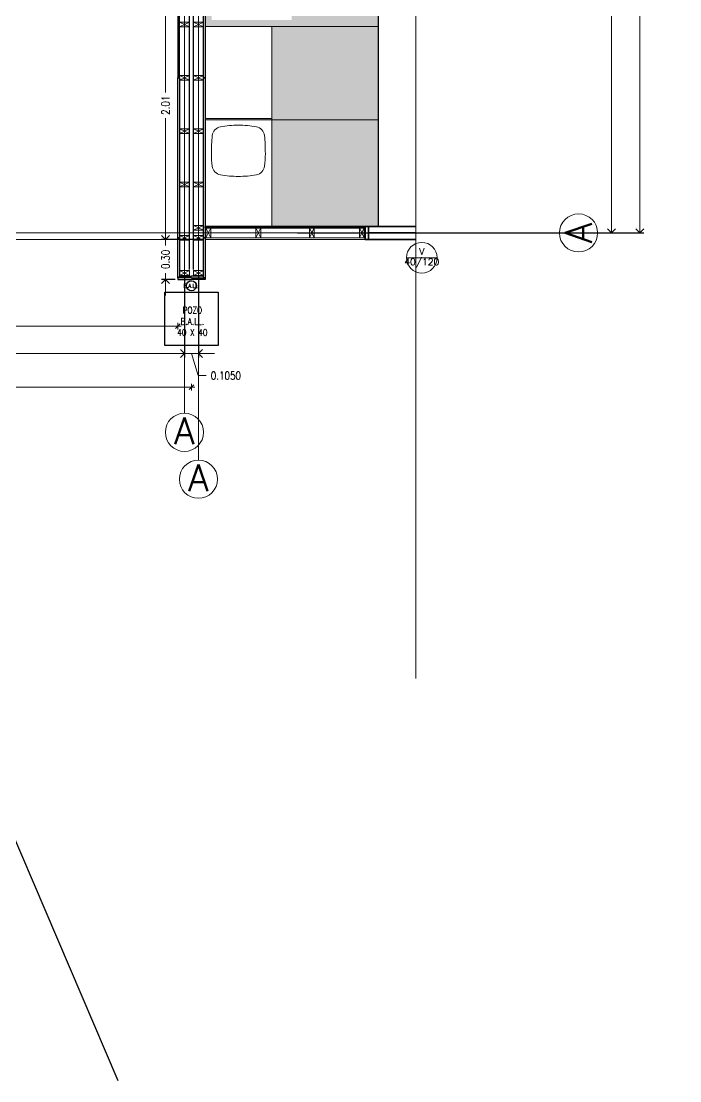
# Model space of a CAD drawing. Header units: metres. Extents: x -2 to 612, y -64 to 156.
# Drawn here: x 393.16 to 398.1, y 16.94 to 24.89 of the extents above; entities that cross this region are included whole.
import ezdxf
from ezdxf import colors
from ezdxf.entities.mleader import LeaderData, LeaderLine
from ezdxf.enums import TextEntityAlignment as Align
from ezdxf.math import Vec2, Vec3

# ---------------------------------------------------------------- set-up
doc = ezdxf.new("R2010")
doc.units = ezdxf.units.M
doc.header["$LTSCALE"] = 5
doc.header["$MEASUREMENT"] = 0
doc.layers.get('0').update_dxf_attribs({"color": 30})
doc.layers.get('DEFPOINTS').update_dxf_attribs({"color": 210})
doc.layers.add('_AUX', color=210, linetype='Continuous', lineweight=18, plot=False)
for name, color, linetype, lineweight in [('A-ANNO-DIMS', 3, 'Continuous', 18), ('A-ANNO-SYMB', 3, 'Continuous', 18), ('A-ANNO-TEXT', 3, 'Continuous', 18), ('A-DETL-MBND', 3, 'Continuous', 18), ('A-DETL-MCUT', 4, 'Continuous', 25), ('A-DOOR-SYMB', 3, 'Continuous', 18), ('A-ELEV-IDEN', 3, 'Continuous', 18), ('A-ELEV-MBE1', 7, 'Continuous', 35), ('A-ELEV-MBE2', 4, 'Continuous', 25), ('A-FLOR-PATT', 8, 'Continuous', 18), ('A-FURN', 8, 'Continuous', 18), ('A-SECT-MCUT', 7, 'Continuous', 35), ('A-WALL-PATT', 8, 'Continuous', 18), ('A-WALL-STUD', 3, 'Continuous', 18)]:
    doc.layers.add(name, color=color, linetype=linetype, lineweight=lineweight)
doc.styles.add('E-ROMANS', font='romans.shx', dxfattribs={"width": 0.8})
doc.styles.get("Standard").update_dxf_attribs({"font": 'arial.ttf'})
doc.dimstyles.new('E-0050_ARW_12', dxfattribs={"dimscale": 0.001, "dimtxt": 60, "dimasz": 60, "dimexe": 30, "dimexo": 20, "dimgap": 30, "dimtad": 0, "dimzin": 0, "dimdsep": 46, "dimtxsty": 'E-ROMANS', "dimblk": 'OPEN90', "dimcen": 30, "dimclrd": 256, "dimclre": 256, "dimclrt": 256, "dimadec": 0, "dimazin": 0, "dimtfac": 1, "dimtmove": 1, "dimatfit": 3, "dimldrblk": 'OPEN90', "dimfxl": 1, "dimtfill": 1, "dimtolj": 1, "dimtzin": 0, "dimlwd": -1, "dimarcsym": 0})

# ---------------------------------------------------------------- blocks, each defined once
blk = doc.blocks.new('ARCH TICK 2')
for p, q in [((-1, 0), (0.5, 0)), ((0, 0.5), (0, -0.5))]:
    blk.add_line(p, q)
at = {"color": 0, "linetype": 'ByBlock'}
blk.add_line((-0.35, -0.35), (0.35, 0.35), dxfattribs=at)
at = {"color": 0, "linetype": 'ByBlock', "const_width": 0.106}
blk.add_lwpolyline([(-0.35, -0.35), (0.35, 0.35)], dxfattribs=at)
blk = doc.blocks.new('*D830')
at = {"layer": 'A-ANNO-DIMS', "transparency": 16777216}
blk.add_line((388.1867, 22.1413), (394.3857, 22.1413), dxfattribs=at)
at = {"layer": 'DEFPOINTS', "color": 0, "transparency": 16777216}
for p in [(388.1367, 22.9615), (394.4357, 22.9735), (394.4357, 22.1413)]:
    blk.add_point(p, dxfattribs=at)
at = {"layer": 'A-ANNO-DIMS', "transparency": 16777216, "xscale": 0.05, "yscale": 0.05, "zscale": 0.05, "rotation": 180}
blk.add_blockref('ARCH TICK 2', (388.1367, 22.1413), dxfattribs=at)
at = {"layer": 'A-ANNO-DIMS', "transparency": 16777216, "xscale": 0.05, "yscale": 0.05, "zscale": 0.05}
blk.add_blockref('ARCH TICK 2', (394.4357, 22.1413), dxfattribs=at)
at = {"layer": 'A-ANNO-DIMS', "transparency": 16777216, "insert": (391.2862, 22.0879), "char_height": 0.065, "attachment_point": 5, "style": 'E-ROMANS'}
blk.add_mtext('\\A1;6.30', dxfattribs=at)
blk = doc.blocks.new('_Open90')
at = {"color": 0, "linetype": 'ByBlock', "lineweight": -2}
for p, q in [((-0.5, 0.5), (0, 0)), ((0, 0), (-1, 0)), ((0, 0), (-0.5, -0.5))]:
    blk.add_line(p, q, dxfattribs=at)
blk = doc.blocks.new('*D831')
at = {"layer": 'A-ANNO-DIMS', "transparency": 16777216}
blk.add_line((391.3837, 22.6004), (394.2837, 22.6004), dxfattribs=at)
at = {"layer": 'DEFPOINTS', "color": 0, "transparency": 16777216}
for p in [(391.3337, 23.3605), (394.3337, 23.3605), (394.3337, 22.6004)]:
    blk.add_point(p, dxfattribs=at)
at = {"layer": 'A-ANNO-DIMS', "transparency": 16777216, "xscale": 0.05, "yscale": 0.05, "zscale": 0.05, "rotation": 180}
blk.add_blockref('ARCH TICK 2', (391.3337, 22.6004), dxfattribs=at)
at = {"layer": 'A-ANNO-DIMS', "transparency": 16777216, "xscale": 0.05, "yscale": 0.05, "zscale": 0.05}
blk.add_blockref('ARCH TICK 2', (394.3337, 22.6004), dxfattribs=at)
at = {"layer": 'A-ANNO-DIMS', "transparency": 16777216, "insert": (392.8337, 22.547), "char_height": 0.065, "attachment_point": 5, "style": 'E-ROMANS'}
blk.add_mtext('\\A1;3.00', dxfattribs=at)
blk = doc.blocks.new('*D809')
at = {"layer": 'A-ANNO-DIMS', "lineweight": -2, "transparency": 16777216}
for p, q in [((394.3832, 22.9785), (394.3832, 22.3638)), ((394.4882, 22.9785), (394.4882, 22.3638))]:
    blk.add_line(p, q, dxfattribs=at)
at = {"layer": 'A-ANNO-DIMS', "transparency": 16777216}
for p, q in [((394.3232, 22.3938), (394.2632, 22.3938)), ((394.3832, 22.3938), (394.4882, 22.3938)), ((394.3832, 22.3938), (394.4882, 22.3938)), ((394.4357, 22.3938), (394.4852, 22.2288)), ((394.5482, 22.3938), (394.6082, 22.3938)), ((394.4852, 22.2288), (394.5452, 22.2288))]:
    blk.add_line(p, q, dxfattribs=at)
at = {"layer": 'DEFPOINTS', "color": 0, "transparency": 16777216}
for p in [(394.3832, 22.9985), (394.4882, 22.9985), (394.4882, 22.3938)]:
    blk.add_point(p, dxfattribs=at)
at = {"layer": 'A-ANNO-DIMS', "transparency": 16777216, "xscale": 0.06, "yscale": 0.06, "zscale": 0.06}
blk.add_blockref('_Open90', (394.3832, 22.3938), dxfattribs=at)
at = {"layer": 'A-ANNO-DIMS', "transparency": 16777216, "xscale": 0.06, "yscale": 0.06, "zscale": 0.06, "rotation": 180}
blk.add_blockref('_Open90', (394.4882, 22.3938), dxfattribs=at)
at = {"layer": 'A-ANNO-DIMS', "transparency": 16777216, "insert": (394.694, 22.2288), "char_height": 0.06, "attachment_point": 5, "style": 'E-ROMANS', "bg_fill": 3, "box_fill_scale": 1.25, "bg_fill_color": 256, "bg_fill_true_color": 13158600, "bg_fill_transparency": 0}
blk.add_mtext('\\A1;0.1050', dxfattribs=at)
blk = doc.blocks.new('*D812')
at = {"layer": 'A-ANNO-DIMS', "lineweight": -2, "transparency": 16777216}
for p, q in [((391.2862, 23.2665), (391.2862, 22.3638)), ((394.3832, 22.9785), (394.3832, 22.3638))]:
    blk.add_line(p, q, dxfattribs=at)
at = {"layer": 'A-ANNO-DIMS', "transparency": 16777216}
for p, q in [((391.3462, 22.3938), (392.6858, 22.3938)), ((394.3232, 22.3938), (392.9835, 22.3938))]:
    blk.add_line(p, q, dxfattribs=at)
at = {"layer": 'DEFPOINTS', "color": 0, "transparency": 16777216}
for p in [(391.2862, 23.2865), (394.3832, 22.9985), (394.3832, 22.3938)]:
    blk.add_point(p, dxfattribs=at)
at = {"layer": 'A-ANNO-DIMS', "transparency": 16777216, "xscale": 0.06, "yscale": 0.06, "zscale": 0.06, "rotation": 180}
blk.add_blockref('_Open90', (391.2862, 22.3938), dxfattribs=at)
at = {"layer": 'A-ANNO-DIMS', "transparency": 16777216, "xscale": 0.06, "yscale": 0.06, "zscale": 0.06}
blk.add_blockref('_Open90', (394.3832, 22.3938), dxfattribs=at)
at = {"layer": 'A-ANNO-DIMS', "transparency": 16777216, "insert": (392.8347, 22.3938), "char_height": 0.06, "attachment_point": 5, "style": 'E-ROMANS', "bg_fill": 3, "box_fill_scale": 1.25, "bg_fill_color": 256, "bg_fill_true_color": 13158600, "bg_fill_transparency": 0}
blk.add_mtext('\\A1;3.0970', dxfattribs=at)
blk = doc.blocks.new('*D1459')
at = {"layer": 'A-ANNO-DIMS', "lineweight": -2, "transparency": 16777216}
for p, q in [((396.2807, 27.202), (397.6162, 27.202)), ((395.2313, 23.299), (397.6162, 23.299))]:
    blk.add_line(p, q, dxfattribs=at)
at = {"layer": 'A-ANNO-DIMS', "transparency": 16777216}
for p, q in [((397.5862, 27.142), (397.5862, 25.3537)), ((397.5862, 23.359), (397.5862, 25.1474))]:
    blk.add_line(p, q, dxfattribs=at)
at = {"layer": 'DEFPOINTS', "color": 0, "transparency": 16777216}
for p in [(396.2607, 27.202), (395.2113, 23.299), (397.5862, 23.299)]:
    blk.add_point(p, dxfattribs=at)
at = {"layer": 'A-ANNO-DIMS', "transparency": 16777216, "xscale": 0.06, "yscale": 0.06, "zscale": 0.06}
for p, rotation in [((397.5862, 27.202), 90), ((397.5862, 23.299), 270)]:
    blk.add_blockref('_Open90', p, dxfattribs=dict(at, rotation=rotation))
at = {"layer": 'A-ANNO-DIMS', "transparency": 16777216, "insert": (397.5862, 25.2505), "char_height": 0.06, "attachment_point": 5, "rotation": 90, "style": 'E-ROMANS', "bg_fill": 3, "box_fill_scale": 1.25, "bg_fill_color": 256, "bg_fill_true_color": 13158600, "bg_fill_transparency": 0}
blk.add_mtext('\\A1;3.90', dxfattribs=at)
blk = doc.blocks.new('*D1460')
at = {"layer": 'A-ANNO-DIMS', "lineweight": -2, "transparency": 16777216}
for p, q in [((395.2312, 30.201), (397.8266, 30.201)), ((396.2807, 23.299), (397.8266, 23.299))]:
    blk.add_line(p, q, dxfattribs=at)
at = {"layer": 'A-ANNO-DIMS', "transparency": 16777216}
for p, q in [((397.7966, 30.141), (397.7966, 26.852)), ((397.7966, 23.359), (397.7966, 26.648))]:
    blk.add_line(p, q, dxfattribs=at)
at = {"layer": 'DEFPOINTS', "color": 0, "transparency": 16777216}
for p in [(395.2112, 30.201), (396.2607, 23.299), (397.7966, 23.299)]:
    blk.add_point(p, dxfattribs=at)
at = {"layer": 'A-ANNO-DIMS', "transparency": 16777216, "xscale": 0.06, "yscale": 0.06, "zscale": 0.06}
for p, rotation in [((397.7966, 30.201), 90), ((397.7966, 23.299), 270)]:
    blk.add_blockref('_Open90', p, dxfattribs=dict(at, rotation=rotation))
at = {"layer": 'A-ANNO-DIMS', "transparency": 16777216, "insert": (397.7966, 26.75), "char_height": 0.06, "attachment_point": 5, "rotation": 90, "style": 'E-ROMANS', "bg_fill": 3, "box_fill_scale": 1.25, "bg_fill_color": 256, "bg_fill_true_color": 13158600, "bg_fill_transparency": 0}
blk.add_mtext('\\A1;6.90', dxfattribs=at)
blk = doc.blocks.new('*D1402')
at = {"layer": 'A-ANNO-DIMS', "transparency": 16777216}
for p, q in [((394.2416, 23.3105), (394.2416, 23.3705)), ((394.2416, 23.2505), (394.2416, 23.2037)), ((394.2416, 22.9505), (394.2416, 22.9974)), ((394.2416, 22.8905), (394.2416, 22.8305))]:
    blk.add_line(p, q, dxfattribs=at)
at = {"layer": 'A-ANNO-DIMS', "lineweight": -2, "transparency": 16777216}
for p, q in [((394.5177, 23.2505), (394.2116, 23.2505)), ((394.3137, 22.9505), (394.2116, 22.9505))]:
    blk.add_line(p, q, dxfattribs=at)
at = {"layer": 'DEFPOINTS', "color": 0, "transparency": 16777216}
for p in [(394.2416, 23.2505), (394.5377, 23.2505), (394.3337, 22.9505)]:
    blk.add_point(p, dxfattribs=at)
at = {"layer": 'A-ANNO-DIMS', "transparency": 16777216, "xscale": 0.06, "yscale": 0.06, "zscale": 0.06}
for p, rotation in [((394.2416, 23.2505), 270), ((394.2416, 22.9505), 90)]:
    blk.add_blockref('_Open90', p, dxfattribs=dict(at, rotation=rotation))
at = {"layer": 'A-ANNO-DIMS', "transparency": 16777216, "insert": (394.2416, 23.1005), "char_height": 0.06, "attachment_point": 5, "rotation": 90, "style": 'E-ROMANS', "bg_fill": 3, "box_fill_scale": 1.25, "bg_fill_color": 256, "bg_fill_true_color": 13158600, "bg_fill_transparency": 0}
blk.add_mtext('\\A1;0.30', dxfattribs=at)
blk = doc.blocks.new('*D1403')
at = {"layer": 'A-ANNO-DIMS', "lineweight": -2, "transparency": 16777216}
for p, q in [((394.3137, 25.2615), (394.2116, 25.2615)), ((394.5177, 23.2505), (394.2116, 23.2505))]:
    blk.add_line(p, q, dxfattribs=at)
at = {"layer": 'A-ANNO-DIMS', "transparency": 16777216}
for p, q in [((394.2416, 25.2015), (394.2416, 24.3523)), ((394.2416, 23.3105), (394.2416, 24.1597))]:
    blk.add_line(p, q, dxfattribs=at)
at = {"layer": 'DEFPOINTS', "color": 0, "transparency": 16777216}
for p in [(394.2416, 25.2615), (394.3337, 25.2615), (394.5377, 23.2505)]:
    blk.add_point(p, dxfattribs=at)
at = {"layer": 'A-ANNO-DIMS', "transparency": 16777216, "xscale": 0.06, "yscale": 0.06, "zscale": 0.06}
for p, rotation in [((394.2416, 25.2615), 90), ((394.2416, 23.2505), 270)]:
    blk.add_blockref('_Open90', p, dxfattribs=dict(at, rotation=rotation))
at = {"layer": 'A-ANNO-DIMS', "transparency": 16777216, "insert": (394.2416, 24.256), "char_height": 0.06, "attachment_point": 5, "rotation": 90, "style": 'E-ROMANS', "bg_fill": 3, "box_fill_scale": 1.25, "bg_fill_color": 256, "bg_fill_true_color": 13158600, "bg_fill_transparency": 0}
blk.add_mtext('\\A1;2.01', dxfattribs=at)
blk = doc.blocks.new('ytui')
for p, q in [((-240.4633, 148.8861), (-240.4633, 150.1861)), ((-240.4633, 150.1861), (-239.7633, 150.1861)), ((-239.7633, 148.8861), (-239.7633, 150.1861)), ((-239.7633, 148.8861), (-240.4633, 148.8861))]:
    blk.add_line(p, q)
blk = doc.blocks.new('IO')
for p, q in [((-242.3043, 128.3342), (-242.3043, 129.1342)), ((-241.5043, 129.1342), (-242.3043, 129.1342)), ((-241.5043, 128.3342), (-241.5043, 129.1342))]:
    blk.add_line(p, q)

msp = doc.modelspace()

# ---------------------------------------------------------------- linework, layer by layer
at = {"layer": 'A-ANNO-SYMB'}
msp.add_line((397.19515, 23.29904), (386.4403, 23.29904), dxfattribs=at)
for centre in [(394.38316, 21.80391), (394.4882, 21.45232)]:
    msp.add_circle(centre, 0.14303, dxfattribs=at)
at = {"layer": 'A-DETL-MBND'}
msp.add_lwpolyline([(395.7377, 23.26153), (395.7377, 23.25053), (394.5377, 23.25053), (394.5377, 23.26153)], close=True, dxfattribs=at)
at = {"layer": 'A-DETL-MCUT'}
for points in [[(394.34565, 24.46154), (394.34565, 25.66154), (394.33365, 25.66154), (394.33365, 24.46154)], [(394.5257, 24.46153), (394.5257, 25.66153), (394.5377, 25.66153), (394.5377, 24.46153)], [(394.33365, 23.26154), (394.33365, 24.46154), (394.34565, 24.46154), (394.34566, 23.26154)], [(394.5257, 23.26153), (394.5257, 24.46153), (394.5377, 24.46153), (394.5377, 23.26153)], [(394.33365, 22.96153), (394.33365, 23.26153), (394.34566, 23.26153), (394.34565, 22.96153)], [(394.5257, 22.96153), (394.5257, 23.26153), (394.5377, 23.26153), (394.5377, 22.96153)]]:
    msp.add_lwpolyline(points, close=True, dxfattribs=at)
for points in [[(394.43568, 22.96153), (394.33365, 22.96153), (394.33365, 22.95053), (394.43568, 22.95053)], [(394.43568, 22.96154), (394.34565, 22.96154), (394.34565, 22.97354), (394.43568, 22.97354)], [(394.43568, 22.96153), (394.5377, 22.96153), (394.5377, 22.95053), (394.43568, 22.95053)], [(394.4357, 22.96153), (394.5257, 22.96153), (394.5257, 22.97353), (394.4357, 22.97353)]]:
    msp.add_lwpolyline(points, dxfattribs=at)
at = {"layer": 'A-DOOR-SYMB'}
msp.add_lwpolyline([(396.0477, 23.11297), (396.2777, 23.11297)], dxfattribs=at)
msp.add_circle((396.1627, 23.11297), 0.115, dxfattribs=at)
at = {"layer": 'A-ELEV-MBE1'}
for p, q in [((395.73769, 23.34654), (396.11798, 23.34654)), ((395.7377, 23.25053), (396.11798, 23.25053))]:
    msp.add_line(p, q, dxfattribs=at)
at = {"layer": 'A-ELEV-MBE1', "linetype": 'Continuous'}
msp.add_line((395.7627, 23.29903), (396.11798, 23.29903), dxfattribs=at)
at = {"layer": 'A-ELEV-MBE1'}
msp.add_lwpolyline([(395.73769, 23.34654), (395.76269, 23.34654), (395.7627, 23.25053), (395.7377, 23.25053)], close=True, dxfattribs=at)
at = {"layer": 'A-ELEV-MBE2'}
for p, q in [((394.42066, 23.02354), (394.42065, 30.39955)), ((394.4507, 23.02353), (394.45069, 30.39955))]:
    msp.add_line(p, q, dxfattribs=at)
at = {"layer": 'A-ELEV-MBE2', "ltscale": 0.05}
msp.add_lwpolyline([(394.23568, 22.85532), (394.63568, 22.85532), (394.63568, 22.45532), (394.23568, 22.45532)], close=True, dxfattribs=at)
msp.add_circle((394.43568, 22.90303), 0.0375, dxfattribs=at)
at = {"layer": 'A-FURN'}
msp.add_line((395.0377, 24.14654), (395.03769, 23.34654), dxfattribs=at)
at = {"layer": 'A-FURN', "linetype": 'Continuous'}
msp.add_line((395.64541, 23.31165), (395.64541, 23.31165), dxfattribs=at)
at = {"layer": 'A-FURN'}
for centre, radius, start, end in [((394.66607, 24.02049), 0.075, 100.381239, 172.769996), ((394.66607, 24.02049), 0.075, 100.381239, 172.769996), ((394.7877, 23.35654), 0.75, 90, 100.381239), ((394.7877, 23.35654), 0.75, 90, 100.381239), ((394.7877, 23.35654), 0.75, 79.618761, 90), ((394.7877, 23.35654), 0.75, 79.618761, 90), ((394.90933, 24.02049), 0.075, 7.230004, 79.618761), ((394.90933, 24.02049), 0.075, 7.230004, 79.618761), ((396.14759, 23.89357), 1.56189, 174.991656, 180.001297), ((396.14759, 23.89357), 1.56189, 174.991656, 180.001297), ((393.42781, 23.89357), 1.56189, 359.998703, 5.008344), ((393.42781, 23.89357), 1.56189, 359.998703, 5.008344), ((395.3357, 23.89354), 0.75, 180, 187.230004), ((395.3357, 23.89354), 0.75, 180, 187.230004), ((394.2397, 23.89354), 0.75, 352.769996, 0), ((394.2397, 23.89354), 0.75, 352.769996, 0), ((394.66607, 23.80858), 0.075, 187.230004, 259.618761), ((394.66607, 23.80858), 0.075, 187.230004, 259.618761), ((394.90933, 23.80858), 0.075, 280.381239, 352.769996), ((394.90933, 23.80858), 0.075, 280.381239, 352.769996), ((394.7877, 24.47254), 0.75, 259.618761, 270), ((394.7877, 24.47254), 0.75, 259.618761, 270), ((394.7877, 24.47254), 0.75, 270, 280.381239), ((394.7877, 24.47254), 0.75, 270, 280.381239)]:
    msp.add_arc(centre, radius, start, end, dxfattribs=at)
at = {"layer": 'A-SECT-MCUT'}
msp.add_lwpolyline([(394.53769, 23.34654), (395.73769, 23.34654), (395.73769, 23.33654), (394.53769, 23.33654)], close=True, dxfattribs=at)
at = {"layer": 'A-WALL-PATT', "ltscale": 0.1}
for p, q in [((394.38315, 24.83654), (394.38315, 24.48654)), ((394.4882, 24.83654), (394.4882, 24.48654)), ((394.38315, 24.43654), (394.38315, 24.08654)), ((394.4882, 24.43654), (394.4882, 24.08654)), ((394.38315, 24.03654), (394.38316, 23.68654)), ((394.4882, 24.03654), (394.4882, 23.68654)), ((394.4882, 23.63654), (394.4882, 23.36154)), ((394.5877, 23.29904), (394.91269, 23.29904))]:
    msp.add_line(p, q, dxfattribs=at)
at = {"layer": 'A-WALL-STUD'}
for p, q in [((394.91969, 23.26153), (394.95569, 23.33653)), ((394.91969, 23.33653), (394.95569, 23.26153))]:
    msp.add_line(p, q, dxfattribs=at)
msp.add_lwpolyline([(394.91969, 23.26153), (394.91969, 23.33653), (394.95569, 23.33653), (394.95569, 23.26153)], close=True, dxfattribs=at)

# ---------------------------------------------------------------- texts
at = {"layer": 'A-ANNO-TEXT', "attachment_point": 5, "style": 'E-ROMANS'}
for s, insert, char_height in [('\\pi-0.09,l0.09,t0.09;B.A.LL.', (394.43568, 22.90303), 0.03), ('\\pi-0.15,l0.15,t0.15;POZO\\PB.A.LL.\\P40 X 40', (394.44279, 22.63597), 0.05)]:
    msp.add_mtext(s, dxfattribs=dict(at, insert=insert, char_height=char_height))
at = {"layer": 'A-ANNO-TEXT', "style": 'E-ROMANS'}
msp.add_attdef('V', text='V', height=0.05, dxfattribs=at).set_placement((396.1627, 23.12042), align=Align.BOTTOM_CENTER)
msp.add_attdef('40/120', text='xx/xxx', height=0.05, dxfattribs=at).set_placement((396.1627, 23.10701), align=Align.TOP_CENTER)
for p in [(394.38316, 21.81505), (394.4882, 21.46346)]:
    msp.add_attdef('A', text='0.00', height=0.2, dxfattribs=at).set_placement(p, align=Align.MIDDLE_CENTER)

# ---------------------------------------------------------------- dimensions: what is measured, and where the dimension line sits
at = {"layer": 'A-ANNO-DIMS'}
for base, p1, p2, picture, middle in [((394.33365, 22.60041), (391.33365, 23.36054), (394.33365, 23.36054), '*D831', (392.83365, 22.547)), ((394.43568, 22.1413), (388.13665, 22.96154), (394.43568, 22.97354), '*D830', (391.28617, 22.08789))]:
    dim = msp.add_linear_dim(base=base, p1=p1, p2=p2, dimstyle='E-0050_ARW_12', dxfattribs=at)
    dim.commit()
    dim.dimension.update_dxf_attribs({"geometry": picture, "text_midpoint": middle})

# ---------------------------------------------------------------- next in the draw order: dimensions: what is measured, and where the dimension line sits
dim = msp.add_linear_dim(base=(397.58621, 23.29904), p1=(396.26073, 27.20204), p2=(395.21135, 23.29904), angle=90, dimstyle='E-0050_ARW_12', override={"dimfxl": 0.3}, dxfattribs=at)
dim.commit()
dim.dimension.update_dxf_attribs({"geometry": '*D1459', "text_midpoint": (397.58621, 25.25054)})
dim = msp.add_linear_dim(base=(394.4882, 22.39377), p1=(394.38316, 22.99854), p2=(394.4882, 22.99853), dimstyle='E-0050_ARW_12', override={"dimdec": 4}, dxfattribs=at)
dim.commit()
dim.dimension.update_dxf_attribs({"geometry": '*D809', "text_midpoint": (394.57518, 22.22877)})

# ---------------------------------------------------------------- next in the draw order: linework, layer by layer
at = {"layer": 'A-ANNO-SYMB'}
for p, q in [((394.4882, 33.61894), (394.4882, 21.59535)), ((394.38316, 21.94694), (394.38316, 33.22033))]:
    msp.add_line(p, q, dxfattribs=at)

# ---------------------------------------------------------------- next in the draw order: dimensions: what is measured, and where the dimension line sits
at = {"layer": 'A-ANNO-DIMS'}
dim = msp.add_linear_dim(base=(397.79657, 23.29904), p1=(395.21123, 30.20104), p2=(396.26073, 23.29904), angle=90, dimstyle='E-0050_ARW_12', override={"dimfxl": 0.3}, dxfattribs=at)
dim.commit()
dim.dimension.update_dxf_attribs({"geometry": '*D1460', "text_midpoint": (397.79657, 26.75004)})

# ---------------------------------------------------------------- next in the draw order: hatches: boundary and pattern name
at = {"layer": 'A-FLOR-PATT'}
h = msp.add_hatch(dxfattribs=at)
h.set_pattern_fill('DOTS', color=256, scale=0.02, style=0)
h.set_pattern_definition([(0, (0, 0), (0.015875, 0.03175), [0, -0.03175])])
h.paths.add_polyline_path([(395.8347, 27.15453), (394.5377, 27.15452), (394.5377, 26.65453), (395.13824, 26.65453), (395.13824, 26.59751), (394.5377, 26.59751), (394.5377, 24.14654), (395.0377, 24.14653), (395.0377, 23.34654), (395.8347, 23.34654)])
h.paths.add_polyline_path([(395.03769, 24.84654), (394.5377, 24.84654), (394.5377, 24.15783), (395.03769, 24.15783)], flags=16)
h.paths.add_polyline_path([(395.1877, 25.49654), (394.5877, 25.49654), (394.5877, 24.89654), (395.1877, 24.89654)], flags=16)
h.paths.add_polyline_path([(395.03715, 25.89751), (394.5377, 25.89751), (394.5377, 25.54655), (395.03715, 25.54655)], flags=16)
h.paths.add_polyline_path([(395.1377, 26.54751), (394.5377, 26.54751), (394.5377, 25.94751), (395.1377, 25.94751)], flags=16)

# ---------------------------------------------------------------- next in the draw order: linework, layer by layer
at = {"layer": '_AUX'}
msp.add_lwpolyline([(395.8347, 27.15453), (394.5377, 27.15452), (394.5377, 26.65453), (395.13824, 26.65453), (395.13824, 26.59751), (394.5377, 26.59751), (394.5377, 24.14654), (395.0377, 24.14653), (395.0377, 23.34654), (395.8347, 23.34654)], close=True, dxfattribs=at)
at = {"layer": 'A-ANNO-SYMB'}
for p, q in [((395.03769, 24.84654), (395.83769, 24.84654)), ((395.83769, 24.84654), (395.83768, 24.14654)), ((395.03768, 24.14654), (395.83768, 24.14654))]:
    msp.add_line(p, q, dxfattribs=at)
msp.add_circle((397.33818, 23.29904), 0.14303, dxfattribs=at)
at = {"layer": 'A-ELEV-IDEN'}
for points in [[(396.11798, 34.02639), (396.11798, 19.95747)], [(395.8347, 27.15453), (395.8347, 23.34654)]]:
    msp.add_lwpolyline(points, dxfattribs=at)
at = {"layer": 'A-WALL-PATT', "ltscale": 0.1}
for p, q in [((394.96269, 23.29904), (395.31269, 23.29904)), ((395.36269, 23.29904), (395.6757, 23.29904))]:
    msp.add_line(p, q, dxfattribs=at)
at = {"layer": 'A-WALL-STUD'}
for p, q in [((395.31969, 23.26153), (395.35569, 23.33653)), ((395.31969, 23.33653), (395.35569, 23.26153)), ((395.69469, 23.26153), (395.73069, 23.33653)), ((395.69469, 23.33653), (395.73069, 23.26153))]:
    msp.add_line(p, q, dxfattribs=at)
for points in [[(395.31969, 23.26153), (395.31969, 23.33653), (395.35569, 23.33653), (395.35569, 23.26153)], [(395.69469, 23.26153), (395.69469, 23.33653), (395.73069, 23.33653), (395.73069, 23.26153)]]:
    msp.add_lwpolyline(points, close=True, dxfattribs=at)

# ---------------------------------------------------------------- next in the draw order: block references
at = {"layer": 'A-ANNO-SYMB', "xscale": -1, "rotation": 270}
msp.add_blockref('IO', (266.7035, 265.65084), dxfattribs=at)

# ---------------------------------------------------------------- next in the draw order: texts
at = {"layer": 'A-ANNO-TEXT', "style": 'E-ROMANS'}
msp.add_attdef('A', text='0.00', height=0.2, rotation=90, dxfattribs=at).set_placement((397.33818, 23.29904), align=Align.MIDDLE_CENTER)

# ---------------------------------------------------------------- next in the draw order: dimensions: what is measured, and where the dimension line sits
at = {"layer": 'A-ANNO-DIMS'}
dim = msp.add_linear_dim(base=(394.38316, 22.39378), p1=(391.28615, 23.28654), p2=(394.38316, 22.99854), dimstyle='E-0050_ARW_12', override={"dimdec": 4}, dxfattribs=at)
dim.commit()
dim.dimension.update_dxf_attribs({"geometry": '*D812', "text_midpoint": (392.83466, 22.39378)})

# ---------------------------------------------------------------- next in the draw order: linework, layer by layer
at = {"layer": 'A-ELEV-IDEN'}
msp.add_line((391.34465, 23.25054), (394.33365, 23.25054), dxfattribs=at)
at = {"layer": 'A-WALL-PATT', "ltscale": 0.1}
msp.add_line((394.38316, 23.63654), (394.38316, 23.28653), dxfattribs=at)

# ---------------------------------------------------------------- next in the draw order: dimensions: what is measured, and where the dimension line sits
at = {"layer": 'A-ANNO-DIMS'}
dim = msp.add_linear_dim(base=(394.24162, 23.25053), p1=(394.33365, 22.95053), p2=(394.5377, 23.25053), angle=90, dimstyle='E-0050_ARW_12', override={"dimfxl": 0.3}, dxfattribs=at)
dim.commit()
dim.dimension.update_dxf_attribs({"geometry": '*D1402', "text_midpoint": (394.24162, 23.10053)})

# ---------------------------------------------------------------- next in the draw order: linework, layer by layer
at = {"layer": 'A-WALL-STUD'}
for p, q in [((394.42066, 23.01654), (394.34566, 22.98054)), ((394.34566, 23.01654), (394.42066, 22.98054)), ((394.5257, 23.01653), (394.4507, 22.98053)), ((394.4507, 23.01653), (394.5257, 22.98053))]:
    msp.add_line(p, q, dxfattribs=at)
for points in [[(394.42066, 23.01654), (394.34566, 23.01654), (394.34566, 22.98054), (394.42066, 22.98054)], [(394.5257, 23.01653), (394.4507, 23.01653), (394.4507, 22.98053), (394.5257, 22.98053)]]:
    msp.add_lwpolyline(points, close=True, dxfattribs=at)

# ---------------------------------------------------------------- next in the draw order: dimensions: what is measured, and where the dimension line sits
at = {"layer": 'A-ANNO-DIMS'}
dim = msp.add_linear_dim(base=(394.24162, 25.26154), p1=(394.5377, 23.25053), p2=(394.33365, 25.26154), angle=90, dimstyle='E-0050_ARW_12', override={"dimfxl": 0.3}, dxfattribs=at)
dim.commit()
dim.dimension.update_dxf_attribs({"geometry": '*D1403', "text_midpoint": (394.24162, 24.25604)})

# ---------------------------------------------------------------- next in the draw order: linework, layer by layer
at = {"layer": '_AUX'}
msp.add_lwpolyline([(395.03769, 24.84654), (394.5377, 24.84654), (394.5377, 24.15783), (395.03769, 24.15783)], close=True, dxfattribs=at)
at = {"layer": 'A-FURN'}
for p, q in [((394.53769, 23.34654), (394.5377, 24.14654)), ((394.5377, 24.14654), (395.0377, 24.14654)), ((395.03769, 23.34654), (394.53769, 23.34654))]:
    msp.add_line(p, q, dxfattribs=at)
msp.add_lwpolyline([(394.5377, 24.14654), (395.03769, 24.14654), (395.03769, 24.84654), (394.5377, 24.84654)], close=True, dxfattribs=at)
at = {"layer": 'A-WALL-STUD'}
for p, q in [((394.34565, 24.87954), (394.42065, 24.84354)), ((394.42065, 24.87954), (394.34565, 24.84354)), ((394.5257, 24.87953), (394.4507, 24.84353)), ((394.4507, 24.87953), (394.5257, 24.84353)), ((394.34565, 24.47954), (394.42065, 24.44354)), ((394.42065, 24.47954), (394.34565, 24.44354)), ((394.5257, 24.47953), (394.4507, 24.44353)), ((394.4507, 24.47953), (394.5257, 24.44353)), ((394.42065, 24.07954), (394.34565, 24.04354)), ((394.34565, 24.07954), (394.42065, 24.04354)), ((394.5257, 24.07953), (394.4507, 24.04353)), ((394.4507, 24.07953), (394.5257, 24.04353)), ((394.34566, 23.67954), (394.42066, 23.64354)), ((394.42066, 23.67954), (394.34566, 23.64354)), ((394.5257, 23.67953), (394.4507, 23.64353)), ((394.4507, 23.67953), (394.5257, 23.64353)), ((394.42066, 23.27953), (394.34566, 23.24353)), ((394.34566, 23.27953), (394.42066, 23.24353)), ((394.5257, 23.35453), (394.4507, 23.31853)), ((394.4507, 23.35453), (394.5257, 23.31853)), ((394.5257, 23.27953), (394.4507, 23.24353)), ((394.4507, 23.27953), (394.5257, 23.24353)), ((394.5447, 23.26153), (394.5807, 23.33653)), ((394.5447, 23.33653), (394.5807, 23.26153))]:
    msp.add_line(p, q, dxfattribs=at)
for points in [[(394.34565, 24.87954), (394.42065, 24.87954), (394.42065, 24.84354), (394.34565, 24.84354)], [(394.5257, 24.87953), (394.4507, 24.87953), (394.4507, 24.84353), (394.5257, 24.84353)], [(394.34565, 24.47954), (394.42065, 24.47954), (394.42065, 24.44354), (394.34565, 24.44354)], [(394.5257, 24.47953), (394.4507, 24.47953), (394.4507, 24.44353), (394.5257, 24.44353)], [(394.42065, 24.07954), (394.34565, 24.07954), (394.34565, 24.04354), (394.42065, 24.04354)], [(394.5257, 24.07953), (394.4507, 24.07953), (394.4507, 24.04353), (394.5257, 24.04353)], [(394.34566, 23.67954), (394.42066, 23.67954), (394.42066, 23.64354), (394.34566, 23.64354)], [(394.5257, 23.67953), (394.4507, 23.67953), (394.4507, 23.64353), (394.5257, 23.64353)], [(394.42066, 23.27953), (394.34566, 23.27953), (394.34566, 23.24353), (394.42066, 23.24353)], [(394.5257, 23.35453), (394.4507, 23.35453), (394.4507, 23.31853), (394.5257, 23.31853)], [(394.5257, 23.27953), (394.4507, 23.27953), (394.4507, 23.24353), (394.5257, 23.24353)], [(394.5447, 23.26153), (394.5447, 23.33653), (394.5807, 23.33653), (394.5807, 23.26153)]]:
    msp.add_lwpolyline(points, close=True, dxfattribs=at)

# ---------------------------------------------------------------- next in the draw order: block references
at = {"layer": 'A-ANNO-SYMB', "xscale": -1, "rotation": 270}
msp.add_blockref('ytui', (245.65157, 265.30988), dxfattribs=at)

# ---------------------------------------------------------------- next in the draw order: leaders
at = {"layer": 'A-ANNO-SYMB'}
ml = msp.add_multileader_mtext('Standard', dxfattribs=at)
ml.set_content('', color=256)
ml.set_leader_properties()
ml.set_arrow_properties(name='OPEN90')
ml.build(insert=Vec2(0, 0))
ml.multileader.update_dxf_attribs({"text_right_attachment_type": 6, "dogleg_length": 0.36, "arrow_head_size": 20})
ctx = ml.context
ctx.base_point, ctx.arrow_head_size, ctx.plane_origin = Vec3(389.11249, 29.7735), 20, Vec3(388.32565, 29.94462)
ctx.right_attachment = 6
notes = []
notes.append((ctx, [(0, (1, 1, 0), (388.75249, 29.7735), (1, 0), 0.36, [(0, [(388.32565, 29.94462)], 0, [])])]))
ctx.mtext.insert, ctx.mtext.flow_direction = Vec3(391.11249, 31.7735), 5
for ctx, leaders in notes:
    for number, flags, end, landing, length, lines in leaders:
        leader = LeaderData()
        leader.index, (leader.has_last_leader_line, leader.has_dogleg_vector, leader.attachment_direction) = number, flags
        leader.last_leader_point, leader.dogleg_vector, leader.dogleg_length = Vec3(end), Vec3(landing), length
        for number, points, colour, breaks in lines:
            line = LeaderLine()
            line.index, line.vertices, line.color, line.breaks = number, Vec3.list(points), colors.encode_raw_color(colour), breaks
            leader.lines.append(line)
        ctx.leaders.append(leader)

doc.saveas('drawing.dxf')
